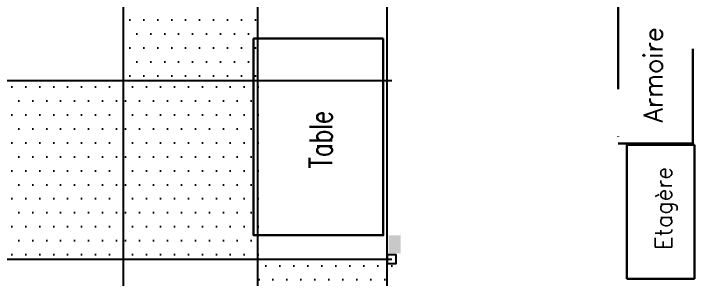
# Model space of a CAD drawing. Header units: millimetres. Extents: x -15291 to 293567, y -98510 to 49398.
# Drawn here: x 49372 to 53941, y 28164 to 29949 of the extents above; entities that cross this region are included whole.
import ezdxf

# ---------------------------------------------------------------- set-up
doc = ezdxf.new("R2010")
doc.units = ezdxf.units.MM
doc.header["$LTSCALE"] = 50
doc.header["$MEASUREMENT"] = 0
doc.linetypes.add('AUSGEZOGEN', pattern=[0])
doc.linetypes.add('STRICHPUNKT', pattern=[25.4, 12.7, -6.35, 0, -6.35])
for name, color, linetype in [('EL01', 7, 'AUSGEZOGEN'), ('EQUIP1', 7, 'AUSGEZOGEN'), ('FFU', 4, 'CONTINUOUS'), ('RASTER', 30, 'AUSGEZOGEN'), ('RW01', 4, 'AUSGEZOGEN')]:
    doc.layers.add(name, color=color, linetype=linetype)
doc.styles.add('ROMANS8', font='ROMANS.SHX')
doc.styles.add('ROMANT', font='romant', dxfattribs={"height": 400})

msp = doc.modelspace()

# ---------------------------------------------------------------- hatches: boundary and pattern name
at = {"layer": 'FFU'}
h = msp.add_hatch(dxfattribs=at)
h.set_pattern_fill('DOTS,_I', color=256, scale=1500, style=2)
h.set_pattern_definition([(0, (-895.56, 0), (46.875, 93.75), [0, -93.75])])
h.paths.add_polyline_path([(50114.4, 29500), (51014.4, 29500), (51014.4, 30700), (50114.4, 30700)])
h = msp.add_hatch(dxfattribs=at)
h.set_pattern_fill('DOTS,_I', color=256, scale=1500, style=2)
h.set_pattern_definition([(0, (0, -1200), (46.875, 93.75), [0, -93.75])])
h.paths.add_polyline_path([(49210, 28300), (50110, 28300), (50110, 29500), (49210, 29500)])
h = msp.add_hatch(dxfattribs=at)
h.set_pattern_fill('DOTS,_I', color=256, scale=1500, style=2)
h.set_pattern_definition([(0, (904.44, -1200), (46.875, 93.75), [0, -93.75])])
h.paths.add_polyline_path([(50114.4, 28300), (51014.4, 28300), (51014.4, 29500), (50114.4, 29500)])
h = msp.add_hatch(dxfattribs=at)
h.set_pattern_fill('DOTS,_I', color=256, scale=1500, style=2)
h.set_pattern_definition([(0, (1800, -2400), (46.875, 93.75), [0, -93.75])])
h.paths.add_polyline_path([(51010, 27100), (51910, 27100), (51910, 28300), (51010, 28300)])

# ---------------------------------------------------------------- linework, layer by layer
at = {"layer": 'EL01', "linetype": 'Continuous', "lineweight": 30}
for p, q in [((53486.7, 29066.8), (53941.1, 29066.8)), ((53486.7, 29066.8), (53486.7, 28166.9)), ((53941.1, 29066.8), (53941.1, 28166.9)), ((53486.7, 28166.9), (53941.1, 28166.9))]:
    msp.add_line(p, q, dxfattribs=at)
at = {"layer": 'EL01', "linetype": 'STRICHPUNKT', "lineweight": 30}
msp.add_lwpolyline([(53429.6, 29077.2), (53929.6, 29077.2), (53929.6, 30077.2), (53429.6, 30077.2)], close=True, dxfattribs=at)
at = {"layer": 'EL01', "color": 0, "linetype": 'Continuous', "lineweight": 30}
msp.add_lwpolyline([(51852.5, 29781.1), (50982.5, 29781.1), (50982.5, 28461.1), (51852.5, 28461.1)], close=True, dxfattribs=at)
at = {"layer": 'EL01', "color": 7}
msp.add_solid([(51970, 28460), (51970, 28340), (51890, 28460), (51890, 28340)], dxfattribs=at)
at = {"layer": 'RASTER'}
for p, q in [((50110, 18700), (50110, 31900)), ((51010, 18700), (51010, 31900)), ((48310, 29500), (51910, 29500)), ((48310, 28300), (51910, 28300))]:
    msp.add_line(p, q, dxfattribs=at)
at = {"layer": 'RW01'}
msp.add_line((51880, 18730), (51880, 31900.9), dxfattribs=at)
at = {"layer": 'RW01', "flags": 128}
msp.add_lwpolyline([(51880, 28270), (51940, 28270), (51940, 28330), (51880, 28330)], close=True, dxfattribs=at)

# ---------------------------------------------------------------- texts
at = {"layer": 'EQUIP1', "style": 'ROMANS8', "width": 0.75}
msp.add_text('Table', height=150, rotation=90, dxfattribs=at).set_placement((51508.8, 28908.6))
at = {"layer": 'EQUIP1', "attachment_point": 1, "rotation": 90, "style": 'ROMANT'}
for s, insert, char_height, width in [('{\\Fsimplex.shx;Armoire}', (53602.1, 29217.8), 125, 95), ('{\\Fsimplex.shx;Etagère}', (53678.8, 28362.4), 110, 675)]:
    msp.add_mtext(s, dxfattribs=dict(at, insert=insert, char_height=char_height, width=width))

doc.saveas('drawing.dxf')
